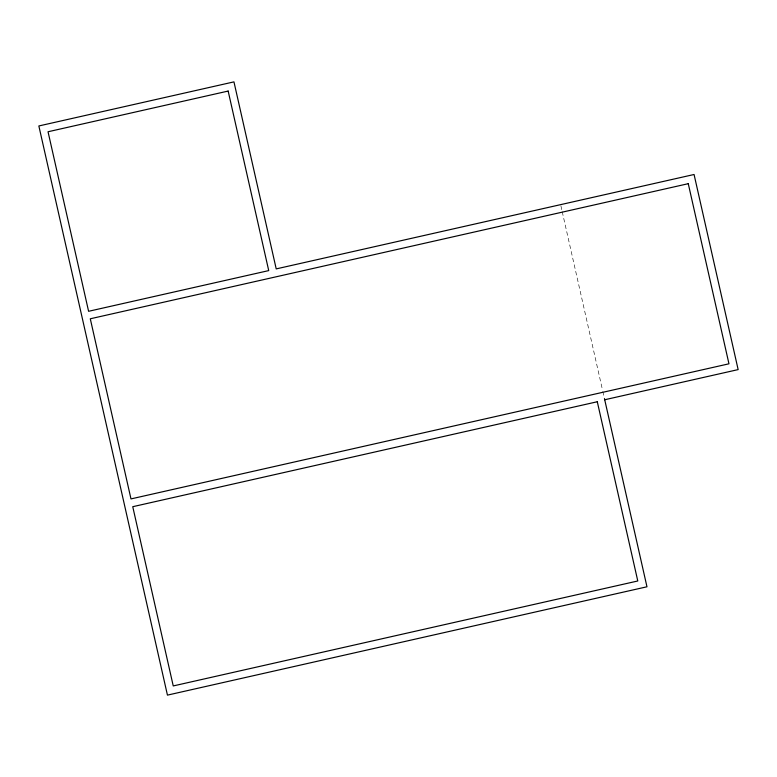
<?xml version="1.0" encoding="UTF-8"?>
<svg xmlns="http://www.w3.org/2000/svg" width="777" height="777" viewBox="0 0 777 777"><rect width="100%" height="100%" fill="white"/><g stroke="black" fill="none" stroke-linecap="round" stroke-linejoin="round"><path stroke-width="0.58" stroke-dasharray="3.88 2.91" d="M560.897 205.827L561.965 210.557M562.227 211.742L602.593 390.384M602.835 391.472L604.467 398.669"/><path stroke-width="1.17" d="M604.71 399.757L738.15 369.599L694.065 174.495L276.214 268.9L233.955 81.876L38.85 125.961L167.444 695.124L646.969 586.781L604.467 398.669M228.156 91.064L48.038 131.76L88.597 311.295L268.725 270.6L228.156 91.064M688.267 183.683L90.287 318.784L130.983 498.912L728.962 363.801L688.267 183.683M597.29 401.748L132.75 506.701L173.242 685.936L637.781 580.982L597.29 401.748"/></g></svg>
